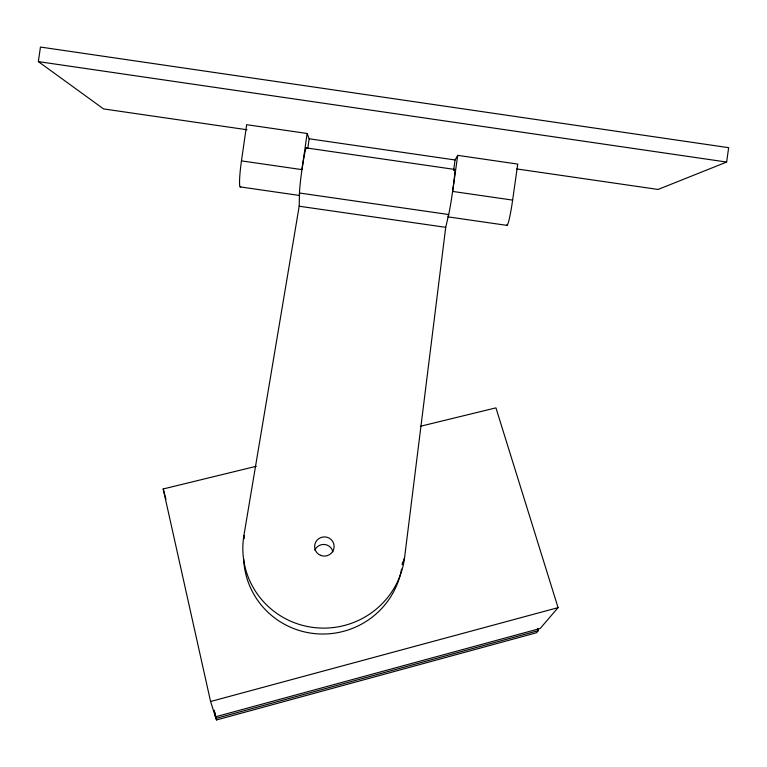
<?xml version="1.0" encoding="UTF-8"?>
<svg xmlns="http://www.w3.org/2000/svg" width="767" height="767" viewBox="0 0 767 767"><rect width="100%" height="100%" fill="white"/><g stroke="black" fill="none" stroke-linecap="round" stroke-linejoin="round"><path stroke-width="1.15" d="M244.251 538.635L243.925 535.385L299.188 206.227L299.485 193.016L448.685 214.53L445.723 227.329L404.583 557.532L402.234 564.675L402.531 562.288M516.766 168.932L658.067 189.459L726.627 162.058L728.65 147.676L40.459 47.055L38.35 61.609L103.564 108.914L247.022 129.757M453.585 170.456L455.08 159.977L457.736 155.365L517.744 164.09L512.634 200.11A23.959 1.927 -81.6 0 1 506.632 224.913M457.736 155.365L452.607 191.424L512.634 200.11M240.78 186.573A24.074 2.33 -82.3 0 1 241.461 160.888L246.667 124.685L307.136 133.477L309.159 138.779L307.826 148.117M307.136 133.477L301.958 169.632L241.461 160.888M537.648 628.346L538.348 630.627L536.526 632.746L216.476 719.945L214.156 710.232M420.306 426.299L495.933 407.862L558.069 607.646L540.189 628.48L215.479 716.819L210.58 701.508L163.189 488.972L256.264 466.288M215.987 718.391L538.348 630.627M210.58 701.508L558.069 607.646M240.119 186.899L299.667 195.489M507.064 225.393L447.966 216.869A23.988 0.988 -81.7 0 0 452.827 189.89A23.988 0.988 -81.7 0 0 454.505 170.015M299.188 206.227L445.723 227.329M38.35 61.609L726.627 162.058M309.159 138.779L455.08 159.977M306.301 147.916L454.85 169.459M163.189 488.972L165.969 499.164M214.913 712.955L216.476 719.945M214.175 710.98L215.479 716.819M401.544 569.162A79.643 78.57 -10.5 0 1 317.663 633.858A79.643 78.57 -10.5 0 1 243.685 558.999M314.806 550.16A9.559 9.425 -10.2 0 1 332.916 551.866M404.583 557.532A81.197 79.979 -8.2 0 1 312.428 627.348A81.197 79.979 -8.2 0 1 243.925 535.385M299.485 194.233A24.055 1.371 -82.1 0 1 302.639 165.039A24.055 1.371 -82.1 0 1 306.57 148.558M320.548 555.346A9.741 9.597 -7.9 0 0 334.038 545.299A9.741 9.597 -7.9 0 0 318.516 538.856A9.741 9.597 -7.9 0 0 320.548 555.346"/></g></svg>
